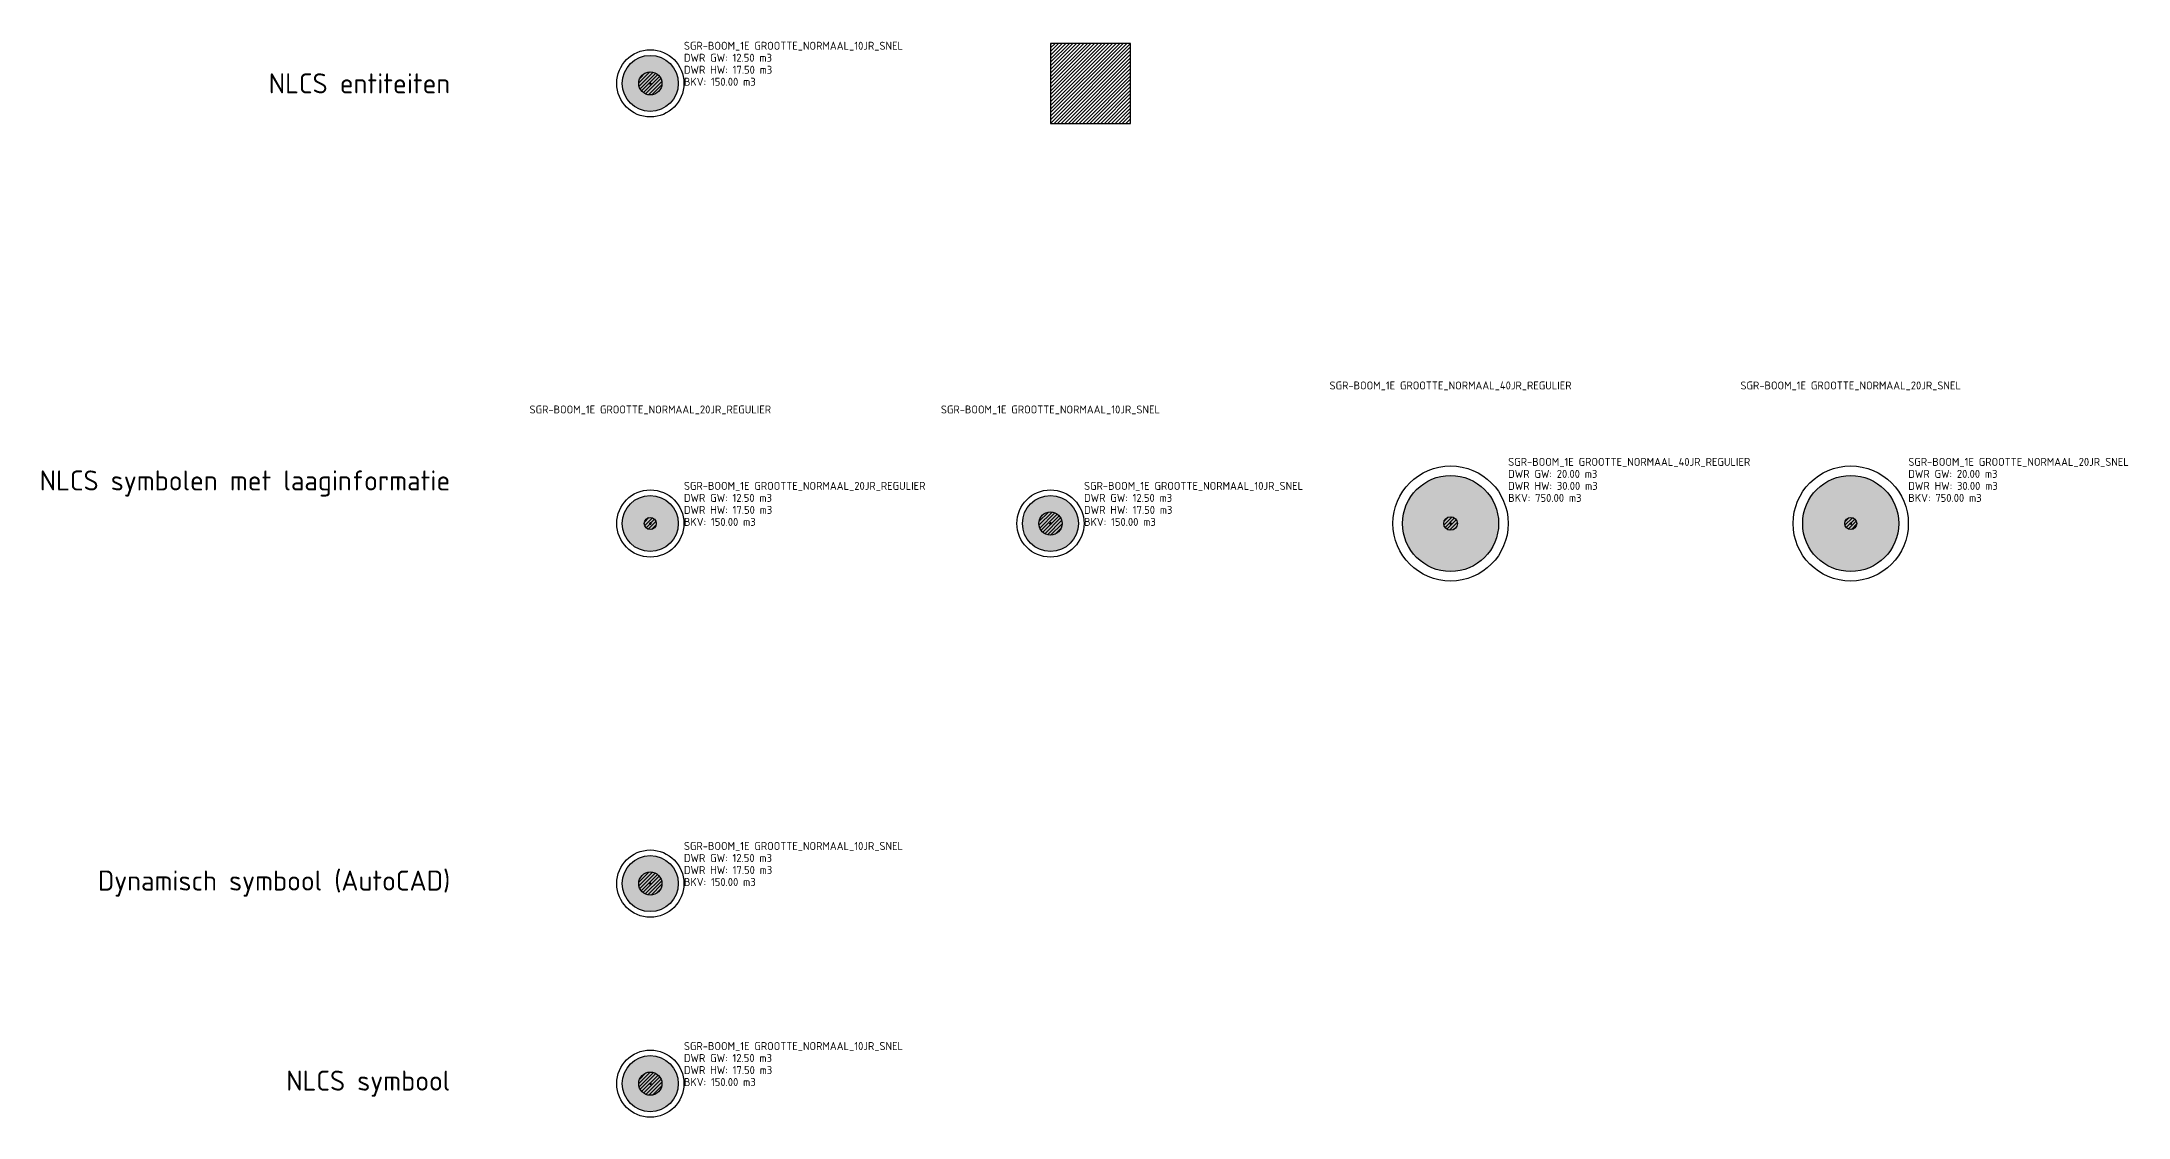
# Model space of a CAD drawing. Header units: metres. Extents: x -76 to 388, y -74 to 60.
# Drawn here: x -76 to 184.7, y -74.2 to 60.2 of the extents above; entities that cross this region are included whole.
import ezdxf

# ---------------------------------------------------------------- set-up
doc = ezdxf.new("R2010")
doc.units = ezdxf.units.M
for name, color, linetype in [('N-GV-GR-BOOM-S', 92, 'Continuous'), ('N-GV-GR-BOOM_KROON-G', 90, 'Continuous'), ('N-GV-GR-BOOM_KROON-V', 92, 'Continuous'), ('N-GV-GR-BOOM_KROON_BOVENGRONDS OBSTAKELVRIJ-G', 30, 'Continuous'), ('N-GV-GR-BOOM_ONDERGRONDS OBSTAKELVRIJ ZONE-G', 30, 'Continuous'), ('N-GV-GR-BOOM_ONDERGRONDS OBSTAKELVRIJE ZONE-A', 142, 'Continuous'), ('N-GV-GR-BOOM_STANDPLAATS-G', 7, 'Continuous'), ('N-GV-GV-BOOM-T18', 7, 'Continuous')]:
    doc.layers.add(name, color=color, linetype=linetype)
doc.layers.add('X-XX-AL-T50', color=130, linetype='Continuous', lineweight=50)
doc.styles.add('NLCS-ISO', font='NLCS-ISO.ttf')
doc.styles.add('NLCS-ISO-M500-T50', font='NLCS-ISO.ttf', dxfattribs={"height": 2.5})

# ---------------------------------------------------------------- blocks, each defined once
blk = doc.blocks.new('SGR-BOOM_1E GROOTTE_NORMAAL_20JR_REGULIER')
at = {"layer": 'N-GV-GR-BOOM_KROON-V'}
h = blk.add_hatch(color=256, dxfattribs=at)
edge = h.paths.add_edge_path(flags=0)
edge.add_arc((0, 0), 3.5, 0, 360)
at = {"layer": 'N-GV-GR-BOOM_ONDERGRONDS OBSTAKELVRIJE ZONE-A'}
h = blk.add_hatch(dxfattribs=at)
h.set_pattern_fill('ANSI31', color=256, scale=0.1, style=0)
edge = h.paths.add_edge_path(flags=0)
edge.add_arc((0, 0), 0.75, 0, 360)
at = {"layer": 'N-GV-GR-BOOM_KROON-G'}
blk.add_circle((0, 0), 3.5, dxfattribs=at)
at = {"layer": 'N-GV-GR-BOOM_KROON_BOVENGRONDS OBSTAKELVRIJ-G'}
blk.add_circle((0, 0), 4.2, dxfattribs=at)
at = {"layer": 'N-GV-GR-BOOM_ONDERGRONDS OBSTAKELVRIJ ZONE-G'}
blk.add_circle((0, 0), 0.75, dxfattribs=at)
at = {"layer": 'N-GV-GR-BOOM_STANDPLAATS-G'}
for p, q in [((-0.15, 0), (0.15, 0)), ((0, 0.15), (0, -0.15))]:
    blk.add_line(p, q, dxfattribs=at)
at = {"layer": 'N-GV-GV-BOOM-T18', "color": 7, "style": 'NLCS-ISO'}
for tag, p in [('NLCSSYMBOOLNAAM', (4.2, 4.2)), ('DWR Grondwaterprofiel', (4.2, 2.7)), ('DWR Hangwaterprofiel', (4.2, 1.2)), ('BKV', (4.2, -0.3))]:
    blk.add_attdef(tag, p, '', height=1, dxfattribs=at)
blk = doc.blocks.new('SGR-BOOM_1E GROOTTE_NORMAAL_10JR_SNEL')
at = {"layer": 'N-GV-GR-BOOM_KROON-V'}
h = blk.add_hatch(color=256, dxfattribs=at)
edge = h.paths.add_edge_path(flags=0)
edge.add_arc((0, 0), 3.5, 0, 360)
at = {"layer": 'N-GV-GR-BOOM_ONDERGRONDS OBSTAKELVRIJE ZONE-A'}
h = blk.add_hatch(dxfattribs=at)
h.set_pattern_fill('ANSI31', color=256, scale=0.1, style=0)
h.set_pattern_definition([(45, (-50, 0), (-0.2245064, 0.2245064), [])])
edge = h.paths.add_edge_path(flags=0)
edge.add_arc((0, 0), 1.45, 0, 360)
at = {"layer": 'N-GV-GR-BOOM_KROON-G'}
blk.add_circle((0, 0), 3.5, dxfattribs=at)
at = {"layer": 'N-GV-GR-BOOM_KROON_BOVENGRONDS OBSTAKELVRIJ-G'}
blk.add_circle((0, 0), 4.2, dxfattribs=at)
at = {"layer": 'N-GV-GR-BOOM_ONDERGRONDS OBSTAKELVRIJ ZONE-G'}
blk.add_circle((0, 0), 1.45, dxfattribs=at)
at = {"layer": 'N-GV-GR-BOOM_STANDPLAATS-G'}
for p, q in [((-0.15, 0), (0.15, 0)), ((0, 0.15), (0, -0.15))]:
    blk.add_line(p, q, dxfattribs=at)
at = {"layer": 'N-GV-GV-BOOM-T18', "style": 'NLCS-ISO'}
for tag, p in [('NLCSSYMBOOLNAAM', (4.2, 4.2)), ('DWR Grondwaterprofiel', (4.2, 2.7)), ('DWR Hangwaterprofiel', (4.2, 1.2)), ('BKV', (4.2, -0.3))]:
    blk.add_attdef(tag, p, '', height=1, dxfattribs=at)
blk = doc.blocks.new('SGR-BOOM_1E GROOTTE_NORMAAL_40JR_REGULIER')
at = {"layer": 'N-GV-GR-BOOM_KROON-V'}
h = blk.add_hatch(color=256, dxfattribs=at)
edge = h.paths.add_edge_path(flags=0)
edge.add_arc((0, 0), 6, 0, 360)
at = {"layer": 'N-GV-GR-BOOM_ONDERGRONDS OBSTAKELVRIJE ZONE-A'}
h = blk.add_hatch(dxfattribs=at)
h.set_pattern_fill('ANSI31', color=256, scale=0.1, style=0)
h.set_pattern_definition([(45, (-100, 0), (-0.2245064, 0.2245064), [])])
edge = h.paths.add_edge_path(flags=0)
edge.add_arc((0, 0), 0.85, 0, 360)
at = {"layer": 'N-GV-GR-BOOM_KROON-G'}
blk.add_circle((0, 0), 6, dxfattribs=at)
at = {"layer": 'N-GV-GR-BOOM_KROON_BOVENGRONDS OBSTAKELVRIJ-G'}
blk.add_circle((0, 0), 7.2, dxfattribs=at)
at = {"layer": 'N-GV-GR-BOOM_ONDERGRONDS OBSTAKELVRIJ ZONE-G'}
blk.add_circle((0, 0), 0.85, dxfattribs=at)
at = {"layer": 'N-GV-GR-BOOM_STANDPLAATS-G'}
for p, q in [((-0.15, 0), (0.15, 0)), ((0, 0.15), (0, -0.15))]:
    blk.add_line(p, q, dxfattribs=at)
at = {"layer": 'N-GV-GV-BOOM-T18', "style": 'NLCS-ISO'}
for tag, p in [('NLCSSYMBOOLNAAM', (7.2, 7.2)), ('DWR Grondwaterprofiel', (7.2, 5.7)), ('DWR Hangwaterprofiel', (7.2, 4.2)), ('BKV', (7.2, 2.7))]:
    blk.add_attdef(tag, p, '', height=1, dxfattribs=at)
blk = doc.blocks.new('SGR-BOOM_1E GROOTTE_NORMAAL_20JR_SNEL')
at = {"layer": 'N-GV-GR-BOOM_KROON-V'}
h = blk.add_hatch(color=256, dxfattribs=at)
edge = h.paths.add_edge_path(flags=0)
edge.add_arc((0, 0), 6, 0, 360)
at = {"layer": 'N-GV-GR-BOOM_ONDERGRONDS OBSTAKELVRIJE ZONE-A'}
h = blk.add_hatch(dxfattribs=at)
h.set_pattern_fill('ANSI31', color=256, scale=0.1, style=0)
h.set_pattern_definition([(45, (-150, 0), (-0.2245064, 0.2245064), [])])
edge = h.paths.add_edge_path(flags=0)
edge.add_arc((0, 0), 0.75, 0, 360)
at = {"layer": 'N-GV-GR-BOOM_KROON-G'}
blk.add_circle((0, 0), 6, dxfattribs=at)
at = {"layer": 'N-GV-GR-BOOM_KROON_BOVENGRONDS OBSTAKELVRIJ-G'}
blk.add_circle((0, 0), 7.2, dxfattribs=at)
at = {"layer": 'N-GV-GR-BOOM_ONDERGRONDS OBSTAKELVRIJ ZONE-G'}
blk.add_circle((0, 0), 0.75, dxfattribs=at)
at = {"layer": 'N-GV-GR-BOOM_STANDPLAATS-G'}
for p, q in [((-0.15, 0), (0.15, 0)), ((0, 0.15), (0, -0.15))]:
    blk.add_line(p, q, dxfattribs=at)
at = {"layer": 'N-GV-GV-BOOM-T18', "style": 'NLCS-ISO'}
for tag, p in [('NLCSSYMBOOLNAAM', (7.2, 7.2)), ('DWR Grondwaterprofiel', (7.2, 5.7)), ('DWR Hangwaterprofiel', (7.2, 4.2)), ('BKV', (7.2, 2.7))]:
    blk.add_attdef(tag, p, '', height=1, dxfattribs=at)
blk = doc.blocks.new('*U23')
blk.add_blockref('SGR-BOOM_1E GROOTTE_NORMAAL_10JR_SNEL', (0, 0)).add_auto_attribs({'NLCSSYMBOOLNAAM': 'SGR-BOOM_1E GROOTTE_NORMAAL_10JR_SNEL', 'DWR Grondwaterprofiel': 'DWR GW: 12.50 m3', 'DWR Hangwaterprofiel': 'DWR HW: 17.50 m3', 'BKV': 'BKV: 150.00 m3'})

msp = doc.modelspace()

# ---------------------------------------------------------------- hatches: boundary and pattern name
at = {"layer": 'N-GV-GR-BOOM_KROON-V'}
h = msp.add_hatch(color=256, dxfattribs=at)
edge = h.paths.add_edge_path(flags=0)
edge.add_arc((0, 55), 3.5, 0, 360)
at = {"layer": 'N-GV-GR-BOOM_ONDERGRONDS OBSTAKELVRIJE ZONE-A'}
h = msp.add_hatch(dxfattribs=at)
h.set_pattern_fill('ANSI31', color=256, scale=0.1, style=0)
h.paths.add_polyline_path([(60, 60), (50, 60), (50, 50), (60, 50)])
h = msp.add_hatch(dxfattribs=at)
h.set_pattern_fill('ANSI31', color=256, scale=0.1, style=0)
h.set_pattern_definition([(45, (-50, 55), (-0.2245064, 0.2245064), [])])
edge = h.paths.add_edge_path(flags=0)
edge.add_arc((0, 55), 1.45, 0, 360)

# ---------------------------------------------------------------- linework, layer by layer
at = {"layer": 'N-GV-GR-BOOM_KROON-G'}
msp.add_circle((0, 55), 3.5, dxfattribs=at)
at = {"layer": 'N-GV-GR-BOOM_KROON_BOVENGRONDS OBSTAKELVRIJ-G'}
msp.add_circle((0, 55), 4.2, dxfattribs=at)
at = {"layer": 'N-GV-GR-BOOM_ONDERGRONDS OBSTAKELVRIJ ZONE-G'}
msp.add_lwpolyline([(50, 50), (60, 50), (60, 60), (50, 60)], close=True, dxfattribs=at)
msp.add_circle((0, 55), 1.45, dxfattribs=at)
at = {"layer": 'N-GV-GR-BOOM_STANDPLAATS-G'}
for p, q in [((-0.15, 55), (0.15, 55)), ((0, 55.15), (0, 54.85))]:
    msp.add_line(p, q, dxfattribs=at)

# ---------------------------------------------------------------- block references
at = {"layer": 'N-GV-GR-BOOM-S'}
for name, p, values in [('SGR-BOOM_1E GROOTTE_NORMAAL_40JR_REGULIER', (100, 0), {'NLCSSYMBOOLNAAM': 'SGR-BOOM_1E GROOTTE_NORMAAL_40JR_REGULIER', 'DWR Grondwaterprofiel': 'DWR GW: 20.00 m3', 'DWR Hangwaterprofiel': 'DWR HW: 30.00 m3', 'BKV': 'BKV: 750.00 m3'}), ('SGR-BOOM_1E GROOTTE_NORMAAL_20JR_SNEL', (150, 0), {'NLCSSYMBOOLNAAM': 'SGR-BOOM_1E GROOTTE_NORMAAL_20JR_SNEL', 'DWR Grondwaterprofiel': 'DWR GW: 20.00 m3', 'DWR Hangwaterprofiel': 'DWR HW: 30.00 m3', 'BKV': 'BKV: 750.00 m3'}), ('SGR-BOOM_1E GROOTTE_NORMAAL_20JR_REGULIER', (0, 0), {'NLCSSYMBOOLNAAM': 'SGR-BOOM_1E GROOTTE_NORMAAL_20JR_REGULIER', 'DWR Grondwaterprofiel': 'DWR GW: 12.50 m3', 'DWR Hangwaterprofiel': 'DWR HW: 17.50 m3', 'BKV': 'BKV: 150.00 m3'}), ('SGR-BOOM_1E GROOTTE_NORMAAL_10JR_SNEL', (50, 0), {'NLCSSYMBOOLNAAM': 'SGR-BOOM_1E GROOTTE_NORMAAL_10JR_SNEL', 'DWR Grondwaterprofiel': 'DWR GW: 12.50 m3', 'DWR Hangwaterprofiel': 'DWR HW: 17.50 m3', 'BKV': 'BKV: 150.00 m3'}), ('SGR-BOOM_1E GROOTTE_NORMAAL_10JR_SNEL', (0, -70), {'NLCSSYMBOOLNAAM': 'SGR-BOOM_1E GROOTTE_NORMAAL_10JR_SNEL', 'DWR Grondwaterprofiel': 'DWR GW: 12.50 m3', 'DWR Hangwaterprofiel': 'DWR HW: 17.50 m3', 'BKV': 'BKV: 150.00 m3'})]:
    msp.add_blockref(name, p, dxfattribs=at).add_auto_attribs(values)
msp.add_blockref('*U23', (0, -45), dxfattribs=at)

# ---------------------------------------------------------------- texts
at = {"char_height": 1, "attachment_point": 5, "style": 'NLCS-ISO'}
for s, insert in [('SGR-BOOM_1E GROOTTE_NORMAAL_40JR_REGULIER', (100, 17.2)), ('SGR-BOOM_1E GROOTTE_NORMAAL_20JR_SNEL', (150, 17.2)), ('SGR-BOOM_1E GROOTTE_NORMAAL_20JR_REGULIER', (0, 14.2)), ('SGR-BOOM_1E GROOTTE_NORMAAL_10JR_SNEL', (50, 14.2))]:
    msp.add_mtext(s, dxfattribs=dict(at, insert=insert))
at = {"layer": 'N-GV-GV-BOOM-T18', "style": 'NLCS-ISO'}
for s, p in [('SGR-BOOM_1E GROOTTE_NORMAAL_10JR_SNEL', (4.2, 59.2)), ('DWR GW: 12.50 m3', (4.2, 57.7)), ('DWR HW: 17.50 m3', (4.2, 56.2)), ('BKV: 150.00 m3', (4.2, 54.7))]:
    msp.add_text(s, height=1, dxfattribs=at).set_placement(p)
at = {"layer": 'X-XX-AL-T50', "color": 0, "char_height": 2.5, "attachment_point": 6, "style": 'NLCS-ISO-M500-T50'}
for s, insert in [('NLCS entiteiten ', (-25, 55)), ('NLCS symbolen met laaginformatie ', (-25, 5)), ('Dynamisch symbool (AutoCAD)', (-25, -45)), ('NLCS symbool ', (-25, -70))]:
    msp.add_mtext_dynamic_manual_height_columns(s, width=58.281, gutter_width=5, heights=[0], dxfattribs=dict(at, insert=insert))

doc.saveas('drawing.dxf')
